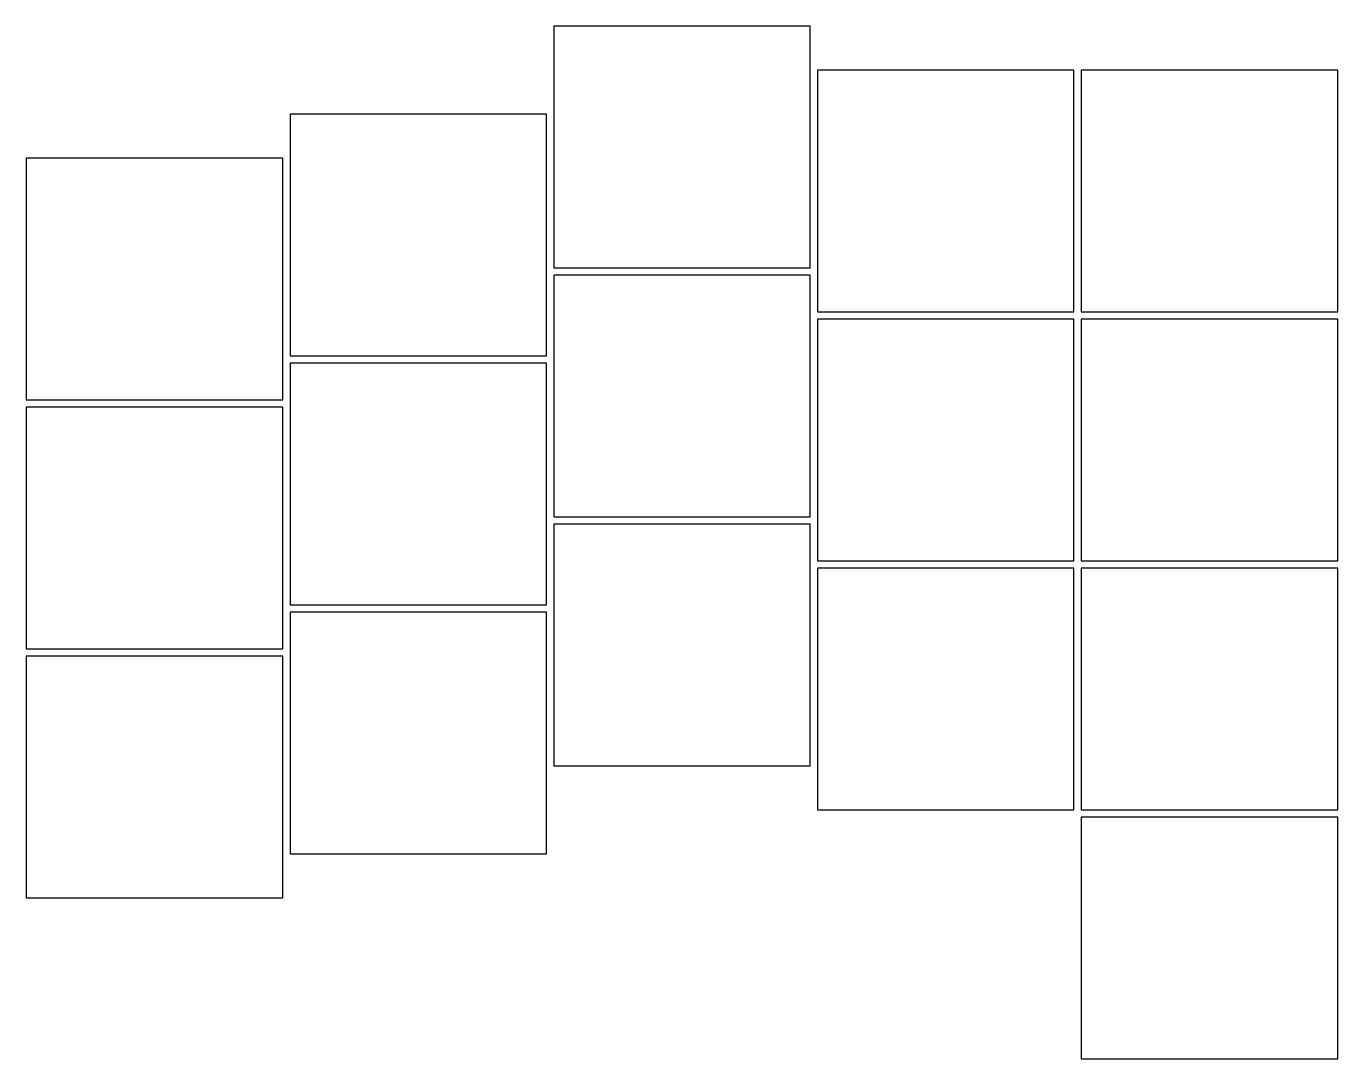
# Model space of a CAD drawing. Header units: millimetres. Extents: x -8.8 to 80.8, y -19.2 to 51.2.
import ezdxf

# ---------------------------------------------------------------- set-up
doc = ezdxf.new("R2010")
doc.units = ezdxf.units.MM

msp = doc.modelspace()

# ---------------------------------------------------------------- linework, layer by layer
for p, q in [((44.75, 51.25), (27.25, 51.25)), ((27.25, 51.25), (27.25, 34.75)), ((44.75, 34.75), (44.75, 51.25)), ((62.75, 48.25), (45.25, 48.25)), ((45.25, 48.25), (45.25, 31.75)), ((62.75, 31.75), (62.75, 48.25)), ((80.75, 48.25), (63.25, 48.25)), ((63.25, 48.25), (63.25, 31.75)), ((80.75, 31.75), (80.75, 48.25)), ((26.75, 45.25), (9.25, 45.25)), ((9.25, 45.25), (9.25, 28.75)), ((26.75, 28.75), (26.75, 45.25)), ((8.75, 42.25), (-8.75, 42.25)), ((-8.75, 42.25), (-8.75, 25.75)), ((8.75, 25.75), (8.75, 42.25)), ((27.25, 34.75), (44.75, 34.75)), ((44.75, 34.25), (27.25, 34.25)), ((27.25, 34.25), (27.25, 17.75)), ((44.75, 17.75), (44.75, 34.25)), ((45.25, 31.75), (62.75, 31.75)), ((63.25, 31.75), (80.75, 31.75)), ((62.75, 31.25), (45.25, 31.25)), ((45.25, 31.25), (45.25, 14.75)), ((62.75, 14.75), (62.75, 31.25)), ((80.75, 31.25), (63.25, 31.25)), ((63.25, 31.25), (63.25, 14.75)), ((80.75, 14.75), (80.75, 31.25)), ((9.25, 28.75), (26.75, 28.75)), ((26.75, 28.25), (9.25, 28.25)), ((9.25, 28.25), (9.25, 11.75)), ((26.75, 11.75), (26.75, 28.25)), ((-8.75, 25.75), (8.75, 25.75)), ((8.75, 25.25), (-8.75, 25.25)), ((-8.75, 25.25), (-8.75, 8.75)), ((8.75, 8.75), (8.75, 25.25)), ((27.25, 17.75), (44.75, 17.75)), ((44.75, 17.25), (27.25, 17.25)), ((27.25, 17.25), (27.25, 0.75)), ((44.75, 0.75), (44.75, 17.25)), ((45.25, 14.75), (62.75, 14.75)), ((63.25, 14.75), (80.75, 14.75)), ((62.75, 14.25), (45.25, 14.25)), ((45.25, 14.25), (45.25, -2.25)), ((62.75, -2.25), (62.75, 14.25)), ((80.75, 14.25), (63.25, 14.25)), ((63.25, 14.25), (63.25, -2.25)), ((80.75, -2.25), (80.75, 14.25)), ((9.25, 11.75), (26.75, 11.75)), ((26.75, 11.25), (9.25, 11.25)), ((9.25, 11.25), (9.25, -5.25)), ((26.75, -5.25), (26.75, 11.25)), ((-8.75, 8.75), (8.75, 8.75)), ((8.75, 8.25), (-8.75, 8.25)), ((-8.75, 8.25), (-8.75, -8.25)), ((8.75, -8.25), (8.75, 8.25)), ((27.25, 0.75), (44.75, 0.75)), ((45.25, -2.25), (62.75, -2.25)), ((63.25, -2.25), (80.75, -2.25)), ((80.75, -2.75), (63.25, -2.75)), ((63.25, -2.75), (63.25, -19.25)), ((80.75, -19.25), (80.75, -2.75)), ((9.25, -5.25), (26.75, -5.25)), ((-8.75, -8.25), (8.75, -8.25)), ((63.25, -19.25), (80.75, -19.25))]:
    msp.add_line(p, q)

doc.saveas('drawing.dxf')
